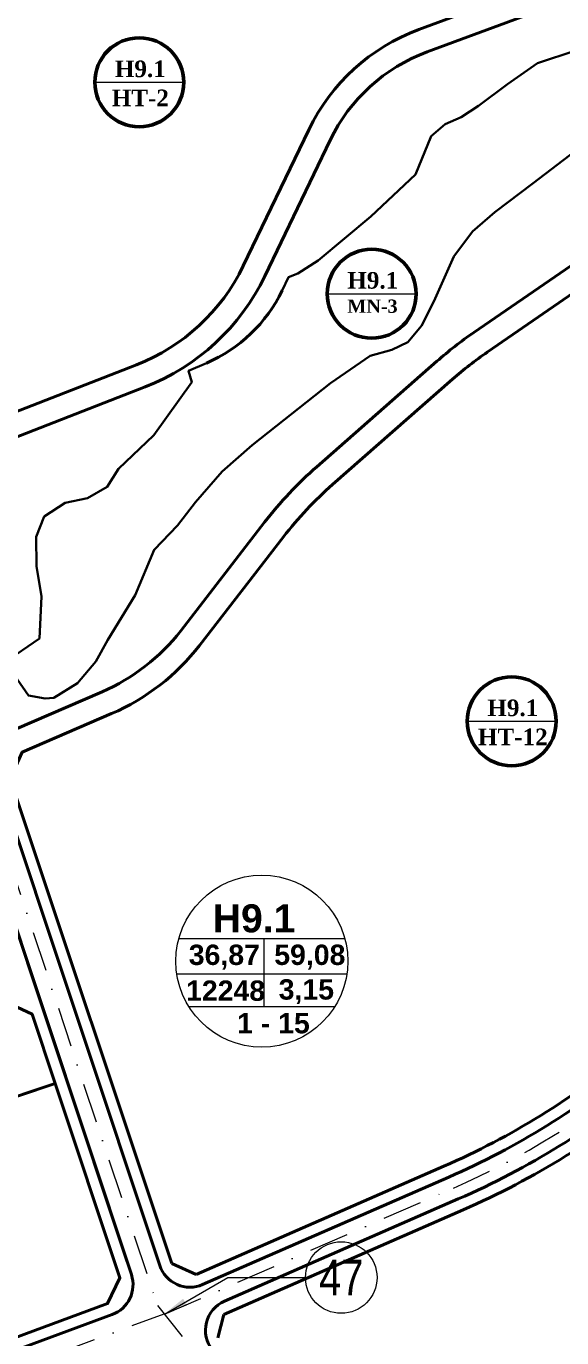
# Model space of a CAD drawing. Header units: millimetres. Extents: x 583747 to 596192, y 2304962 to 2309584.
# Drawn here: x 591702.2 to 591837, y 2307461.5 to 2307791.4 of the extents above; entities that cross this region are included whole.
import ezdxf
from ezdxf.enums import TextEntityAlignment as Align

# ---------------------------------------------------------------- set-up
doc = ezdxf.new("R2010")
doc.units = ezdxf.units.MM
doc.set_wipeout_variables(frame=1)
doc.linetypes.add('DASHDOT', pattern=[1, 0.5, -0.25, 0, -0.25])
for name, color, linetype, lineweight in [('00_bo_sdd', 7, 'Continuous', 30), ('00_tim_duong', 1, 'DASHDOT', 13), ('Chu thich Lo - Q', 7, 'Continuous', 9), ('DUONG', 5, 'Continuous', 80), ('HE', 7, 'Continuous', 40), ('ky hieu lo A B tron', 7, 'Continuous', 9), ('TOADO', 7, 'Continuous', 13), ('TREE1', 93, 'Continuous', 13), ('vong tron', 7, 'Continuous', 13)]:
    doc.layers.add(name, color=color, linetype=linetype, lineweight=lineweight)
doc.styles.get("Standard").update_dxf_attribs({"font": 'arial.ttf'})
doc.styles.add('STYLE3', font='', dxfattribs={"height": 10})
doc.styles.add('TXT', font='', dxfattribs={"height": 1})
doc.styles.add('vnarialh', font='')
doc.styles.get('STYLE3').set_extended_font_data('.VnArialH', bold=True)
doc.styles.get('TXT').set_extended_font_data('.VnTime')
doc.styles.get('vnarialh').set_extended_font_data('.VnArialH')
doc.dimstyles.new('11', dxfattribs={"dimtxt": 7.5, "dimasz": 7.5, "dimexe": 5, "dimexo": 10, "dimgap": 3, "dimtad": 1, "dimzin": 9, "dimdsep": 46, "dimtxsty": 'STYLE3', "dimcen": 0.05, "dimclrd": 7, "dimclre": 7, "dimclrt": 7, "dimaunit": 1, "dimadec": 4, "dimazin": 0, "dimtfac": 1, "dimtofl": 0, "dimtmove": 1, "dimatfit": 3, "dimfxl": 1, "dimtolj": 1, "dimtzin": 9, "dimarcsym": 0})

# ---------------------------------------------------------------- blocks, each defined once
blk = doc.blocks.new('dfsdf')
at = {"layer": '00_tim_duong', "ltscale": 20}
blk.add_lwpolyline([(12200.44, 12619.33), (12210.78, 12628.75), (12233.94, 12651.04, -0.103426), (12249.37, 12660.71), (12389.43, 12712.49)], format="xyb", dxfattribs=at)
blk = doc.blocks.new('www')
at = {"layer": '00_bo_sdd'}
blk.add_lwpolyline([(18387.468, 14748.752), (18390.32, 14744.666), (18394.502, 14743.927), (18396.694, 14744.123), (18402.603, 14747.766), (18407.249, 14753.222), (18410.245, 14758.678), (18417.149, 14769.929), (18421.906, 14781.335), (18427.837, 14787.415), (18432.338, 14793.269), (18439.036, 14800.998), (18446.566, 14807.654), (18466.251, 14823.274), (18476.283, 14830.088), (18481.751, 14831.627), (18485.735, 14833.528), (18489.214, 14837.657), (18492.279, 14843.74), (18497.336, 14855.129), (18502.012, 14861.347), (18507.621, 14866.251), (18517.258, 14873.503), (18527.952, 14881.649)], dxfattribs=at)
blk.add_lwpolyline([(18527.975, 14906.906), (18518.403, 14903.694), (18510.791, 14898.477), (18503.549, 14892.99), (18499.136, 14890.14), (18495.149, 14888.418), (18491.631, 14885.373), (18487.652, 14875.754), (18476.427, 14865.151), (18463.194, 14854.083), (18458.091, 14850.797), (18455.718, 14849.856), (18454.119, 14846.532, -0.1808542), (18435.099, 14828.286), (18430.589, 14826.344), (18431.442, 14823.518), (18421.889, 14810.146), (18412.973, 14801.719), (18410.145, 14797.151), (18405.149, 14794.28), (18399.536, 14793.139), (18394.296, 14789.722), (18392.244, 14784.609), (18392.34, 14777.213), (18393.628, 14769.551), (18393.074, 14759.021), (18387.175, 14754.966)], format="xyb", dxfattribs=at)
at = {"layer": '00_tim_duong', "ltscale": 20}
for points in [[(18353.378, 14799.491), (18422.736, 14591.243), (18504.085, 14490.281, 0.0496955), (18531.907, 14462.019, 0.0496955)], [(18353.378, 14799.491), (18422.736, 14591.243), (18504.085, 14490.281, 0.0496955), (18531.907, 14462.019, 0.0496955)], [(18424.525, 14589.023), (18497.24, 14620.788, 0.0710908), (18545.369, 14650.548), (18640.671, 14730.129)]]:
    blk.add_lwpolyline(points, format="xyb", dxfattribs=at)
at = {"layer": 'DUONG', "lineweight": 40}
for p, q in [((18377.681, 14738.387), (18423.34, 14601.297)), ((18415.115, 14602.255), (18371.758, 14732.438)), ((18434.132, 14596.493), (18496.039, 14623.537))]:
    blk.add_line(p, q, dxfattribs=at)
for points in [[(18265.848, 14530.946, -0.0960549), (18282.904, 14541.468), (18411.385, 14588.963, 0.4047005), (18416.201, 14598.995), (18371.758, 14732.438)], [(18657.278, 14670.21), (18641.976, 14713.272, 0.5222384), (18629.31, 14716.734), (18547.292, 14648.245, -0.0710908), (18498.441, 14618.039), (18439.637, 14592.351, 0.4945682), (18436.61, 14580), (18521.373, 14474.802, 0.414438), (18532.627, 14473.596), (18610.043, 14536.071, 0.0907084), (18630.611, 14563.058), (18659.913, 14637.431, 0.1719261), (18660.108, 14662.479)]]:
    blk.add_lwpolyline(points, format="xyb", dxfattribs=at)
for centre, radius, start, end in [((18417.178, 14804.063), 197, 293.59771, 309.86315), ((18430.93, 14603.825), 8, 198.42056, 293.59771)]:
    blk.add_arc(centre, radius, start, end, dxfattribs=at)
at = {"layer": 'HE'}
for p, q in [((18432.498, 14599.053), (18494.838, 14626.286)), ((18439.421, 14588.982), (18499.642, 14615.289)), ((18426.336, 14601.795), (18432.498, 14599.053)), ((18437.976, 14583.087), (18439.421, 14588.982))]:
    blk.add_line(p, q, dxfattribs=at)
for points in [[(18536.786, 14985.133), (18327.311, 14910.178), (18324.251, 14903.773), (18357.096, 14809.696), (18363.403, 14806.791), (18417.463, 14827.864, 0.1899283), (18444.362, 14852.776), (18460.809, 14886.97, -0.1944187), (18488.518, 14912.19), (18554.13, 14936.465), (18557.141, 14942.91), (18543.172, 14982.107), (18536.786, 14985.133)], [(18630.787, 14735.801), (18580.706, 14876.741), (18574.912, 14878.619), (18505.745, 14831.039, 0.0295065), (18496.998, 14824.23), (18466.803, 14797.717, 0.0480465), (18454.461, 14784.582), (18433.356, 14757.288, -0.1271287), (18411.212, 14740.113), (18388.743, 14730.433), (18385.731, 14723.711), (18426.336, 14601.795)]]:
    blk.add_lwpolyline(points, format="xyb", dxfattribs=at)
blk.add_lwpolyline([(18380.668, 14738.912), (18362.153, 14794.505), (18365.232, 14801.064), (18419.642, 14822.274, 0.1899283), (18449.769, 14850.176), (18466.216, 14884.369, -0.1944187), (18490.6, 14906.563), (18556.144, 14930.813), (18562.512, 14927.838), (18575.277, 14892.017), (18572.836, 14884.473), (18502.344, 14835.983, 0.0295065), (18493.039, 14828.738), (18462.844, 14802.226, 0.0480465), (18449.715, 14788.252), (18428.61, 14760.958, -0.1271287), (18408.838, 14745.624), (18386.84, 14736.147)], format="xyb", close=True, dxfattribs=at)
for points in [[(18397.018, 14647.1), (18391.223, 14664.5), (18387.473, 14666.273), (18377.117, 14662.307), (18375.205, 14658.369), (18380.436, 14641.524), (18397.034, 14647.051)], [(18397.023, 14647.085), (18278.788, 14607.362), (18302.583, 14551.941), (18410.195, 14591.721), (18413.304, 14598.199)]]:
    blk.add_lwpolyline(points, close=True, dxfattribs=at)
for centre, radius, start, end in [((18420.213, 14862.841), 37.625, 293.3066, 334.3121), ((18417.178, 14804.063), 194, 293.59771, 309.86315), ((18417.178, 14804.063), 206, 293.59771, 309.86315)]:
    blk.add_arc(centre, radius, start, end, dxfattribs=at)
at = {"layer": 'TOADO', "color": 1}
blk.add_circle((18469, 14598.268), 9, dxfattribs=at)
at = {"layer": 'HE', "lineweight": 40}
blk.add_blockref('dfsdf', (6035.032, 1876.669), dxfattribs=at)
at = {"layer": 'TOADO', "color": 1, "style": 'vnarialh', "width": 0.8}
blk.add_text('47', height=9, dxfattribs=at).set_placement((18469, 14598.268), align=Align.MIDDLE_CENTER)
at = {"layer": 'TOADO', "color": 1}
blk.add_leader([(18424.493, 14589.091), (18440.456, 14598.268), (18461.456, 14598.268)], dimstyle='11', override={"dimasz": 6, "dimgap": 3, "dimtad": 0}, dxfattribs=at)
at = {"ltscale": 24}
blk.add_wipeout([(18450.683, 14701.575), (18452.349, 14701.458), (18455.174, 14700.697), (18457.998, 14699.935), (18461.906, 14697.492), (18464.939, 14695.595), (18467.715, 14691.9), (18470.491, 14688.204), (18471.453, 14685.313), (18472.414, 14682.421), (18472.635, 14680.137), (18472.856, 14677.854), (18472.447, 14674.76), (18472.039, 14671.667), (18470.62, 14668.419), (18469.201, 14665.171), (18467.243, 14662.8), (18465.285, 14660.429), (18462.494, 14658.487), (18459.703, 14656.544), (18457.257, 14655.637), (18454.812, 14654.73), (18451.915, 14654.373), (18449.017, 14654.015), (18445.955, 14654.416), (18442.893, 14654.816), (18440.778, 14655.563), (18439.299, 14656.087), (18437.412, 14657.144), (18435.525, 14658.201), (18433.787, 14659.656), (18432.048, 14661.111), (18430.593, 14662.905), (18429.137, 14664.699), (18428.239, 14666.318), (18427.34, 14667.936), (18426.435, 14670.858), (18425.53, 14673.779), (18425.334, 14676.059), (18425.179, 14677.854), (18425.425, 14680.263), (18425.671, 14682.671), (18426.289, 14684.717), (18426.906, 14686.762), (18428.935, 14690.091), (18430.963, 14693.42), (18432.305, 14694.747), (18433.646, 14696.074), (18436.918, 14698.036), (18440.191, 14699.998), (18442.84, 14700.761), (18444.713, 14701.3), (18447.104, 14701.518), (18449.017, 14701.692), (18450.683, 14701.575), (18452.349, 14701.458)], dxfattribs=at).dxf.layer = 'ky hieu lo A B tron'
at = {"linetype": 'Continuous', "lineweight": 9}
for points in [[(18419.906, 14911.132), (18422.827, 14910.345), (18426.416, 14908.101), (18429.287, 14904.279), (18430.281, 14901.289), (18430.51, 14898.927), (18430.087, 14895.728), (18428.62, 14892.369), (18426.595, 14889.917), (18423.708, 14887.908), (18421.18, 14886.97), (18418.183, 14886.601), (18418.183, 14886.601), (18415.017, 14887.014), (18413.158, 14887.672), (18411.207, 14888.765), (18409.409, 14890.27), (18407.904, 14892.125), (18406.974, 14893.799), (18406.974, 14893.799), (18406.038, 14896.82), (18405.857, 14898.927), (18406.111, 14901.418), (18406.75, 14903.534), (18408.848, 14906.976), (18410.235, 14908.348), (18413.619, 14910.377), (18415.958, 14911.051), (18418.183, 14911.253)], [(18478.384, 14857.934), (18481.305, 14857.146), (18484.894, 14854.902), (18487.765, 14851.08), (18488.759, 14848.09), (18488.988, 14845.728), (18488.565, 14842.529), (18487.098, 14839.17), (18485.073, 14836.719), (18482.186, 14834.71), (18479.658, 14833.772), (18476.661, 14833.402), (18476.661, 14833.402), (18473.495, 14833.816), (18471.636, 14834.473), (18469.685, 14835.567), (18467.887, 14837.071), (18466.382, 14838.926), (18465.452, 14840.6), (18465.452, 14840.6), (18464.516, 14843.622), (18464.335, 14845.728), (18464.589, 14848.22), (18465.228, 14850.335), (18467.326, 14853.777), (18468.713, 14855.15), (18472.097, 14857.179), (18474.436, 14857.852), (18476.661, 14858.055)], [(18379.727, 14802.076), (18382.648, 14801.289), (18386.237, 14799.045), (18389.108, 14795.223), (18390.102, 14792.233), (18390.331, 14789.871), (18389.908, 14786.672), (18388.441, 14783.313), (18386.416, 14780.861), (18383.529, 14778.852), (18381.001, 14777.914), (18378.004, 14777.545), (18378.004, 14777.545), (18374.838, 14777.958), (18372.979, 14778.616), (18371.028, 14779.709), (18369.23, 14781.214), (18367.725, 14783.069), (18366.795, 14784.743), (18366.795, 14784.743), (18365.859, 14787.764), (18365.678, 14789.871), (18365.932, 14792.362), (18366.571, 14794.478), (18368.669, 14797.92), (18370.056, 14799.292), (18373.44, 14801.321), (18375.779, 14801.995), (18378.004, 14802.197)], [(18513.614, 14750.406), (18516.534, 14749.619), (18520.123, 14747.374), (18522.994, 14743.553), (18523.989, 14740.563), (18524.217, 14738.201), (18523.795, 14735.002), (18522.327, 14731.643), (18520.303, 14729.191), (18517.416, 14727.182), (18514.887, 14726.244), (18511.891, 14725.874), (18511.891, 14725.874), (18508.724, 14726.288), (18506.865, 14726.945), (18504.914, 14728.039), (18503.116, 14729.544), (18501.611, 14731.399), (18500.682, 14733.073), (18500.682, 14733.073), (18499.746, 14736.094), (18499.564, 14738.201), (18499.819, 14740.692), (18500.458, 14742.807), (18502.555, 14746.25), (18503.942, 14747.622), (18507.327, 14749.651), (18509.665, 14750.324), (18511.891, 14750.527)]]:
    blk.add_wipeout(points, dxfattribs=at).dxf.layer = 'vong tron'
at = {"layer": 'vong tron'}
for p, q in [((18406.999, 14898.921), (18429.295, 14898.921)), ((18465.477, 14845.725), (18487.773, 14845.725)), ((18500.706, 14738.194), (18523.002, 14738.194))]:
    blk.add_line(p, q, dxfattribs=at)
at = {"layer": 'vong tron', "lineweight": 50}
for centre in [(18418.183, 14898.924), (18476.661, 14845.725), (18511.891, 14738.198)]:
    blk.add_circle(centre, 11.184, dxfattribs=at)
at = {"layer": 'vong tron', "attachment_point": 5, "style": 'TXT'}
for s, insert, char_height in [('{\\f.VnTimeH|b1|i0|c0|p34;H9.1}', (18418.449, 14902.254), 4.18038), ('{\\f.VnTimeH|b1|i0|c0|p34;ht-2}', (18418.449, 14894.985), 4.18038), ('{\\f.VnTimeH|b1|i0|c0|p34;H9.1}', (18476.927, 14849.058), 4.18038), ('{\\f.VnTimeH|b1|i0|c0|p34;MN-3}', (18476.866, 14842.577), 3.3443), ('{\\f.VnTimeH|b1|i0|c0|p34;H9.1}', (18512.156, 14741.527), 4.18038), ('{\\f.VnTimeH|b1|i0|c0|p34;ht-12}', (18512.156, 14734.258), 4.18038)]:
    blk.add_mtext(s, dxfattribs=dict(at, insert=insert, char_height=char_height))
at = {"ltscale": 24}
blk.add_wipeout([(18449.017, 14701.692), (18452.349, 14701.458), (18457.998, 14699.935), (18464.939, 14695.595), (18470.491, 14688.204), (18472.414, 14682.421), (18472.856, 14677.854), (18472.039, 14671.667), (18469.201, 14665.171), (18465.285, 14660.429), (18459.703, 14656.544), (18454.812, 14654.73), (18449.017, 14654.015), (18442.893, 14654.816), (18439.299, 14656.087), (18435.525, 14658.201), (18432.048, 14661.111), (18429.137, 14664.699), (18427.34, 14667.936), (18425.53, 14673.779), (18425.179, 14677.854), (18425.671, 14682.671), (18426.906, 14686.762), (18430.963, 14693.42), (18433.646, 14696.074), (18440.191, 14699.998), (18444.713, 14701.3)], dxfattribs=at).dxf.layer = 'ky hieu lo A B tron'
at = {"layer": 'ky hieu lo A B tron', "ltscale": 24}
for points in [[(18428.159, 14683.573), (18469.875, 14683.573)], [(18449.497, 14683.573), (18449.497, 14666.45)], [(18470.394, 14674.551), (18427.641, 14674.551)], [(18430.634, 14666.45), (18467.4, 14666.45)]]:
    blk.add_lwpolyline(points, dxfattribs=at)
blk.add_ellipse((18449.017, 14677.848), major_axis=(-21.603, 1.078), ratio=1, start_param=3.1914684, end_param=9.4746537, dxfattribs=at)
at = {"layer": 'Chu thich Lo - Q', "attachment_point": 1}
for s, insert, char_height, width in [('{\\f.VnArialH|b1|i0|c0|p34;H9.1}', (18436.679, 14692.138), 7.04, 21.49671), ('{\\f.VnArialH|b1|i0|c0|p34;36,87}', (18430.637, 14682.013), 5.12, 21.49671), ('{\\f.VnArialH|b1|i0|c0|p34;59,08}', (18452.144, 14682.013), 5.12, 21.49671), ('{\\f.VnArialH|b1|i0|c0|p34;12248}', (18429.957, 14672.991), 5.12, 21.49671), ('{\\f.VnArialH|b1|i0|c0|p34;3,15}', (18453.258, 14673.305), 5.12, 21.49671), ('{\\f.VnArialH|b1|i0|c0|p34;1 - 15}', (18442.791, 14664.81), 5.12, 36.44622)]:
    blk.add_mtext(s, dxfattribs=dict(at, insert=insert, char_height=char_height, width=width))

msp = doc.modelspace()

# ---------------------------------------------------------------- block references
at = {"layer": 'TREE1'}
msp.add_blockref('www', (573312.5, 2292878.35), dxfattribs=at)

doc.saveas('drawing.dxf')
